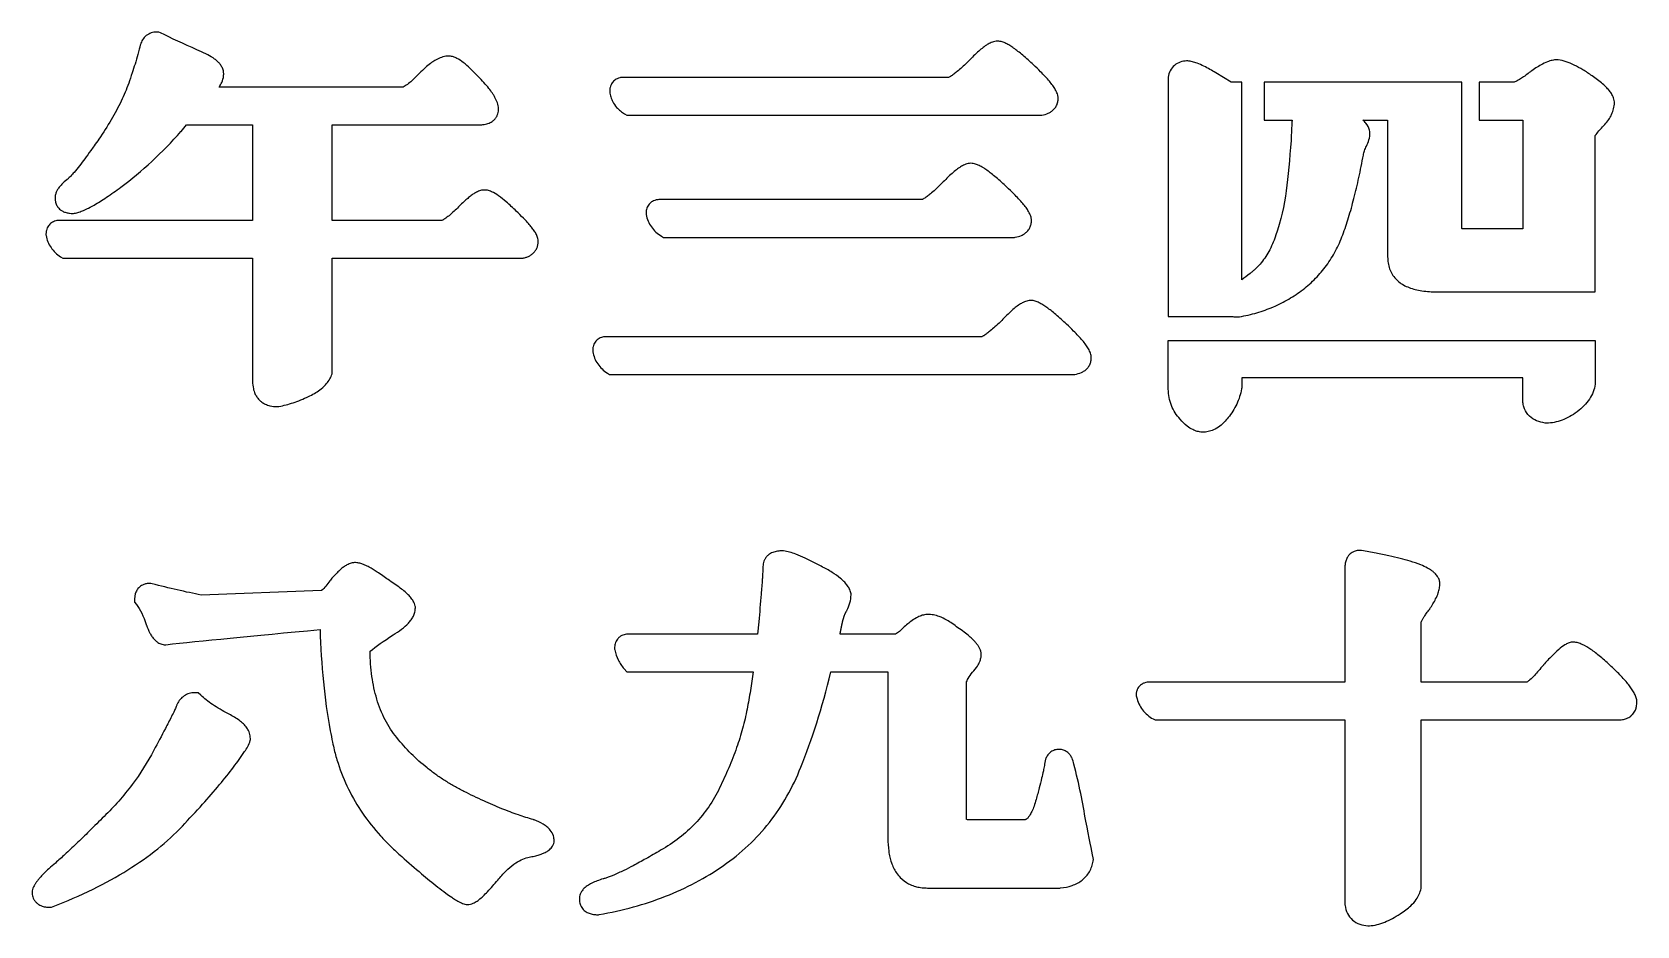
# Model space of a CAD drawing. Header units: millimetres. Extents: x 7 to 1486, y 45 to 924.
# Drawn here: x 755 to 1486, y 516 to 924 of the extents above; entities that cross this region are included whole.
import ezdxf

# ---------------------------------------------------------------- set-up
doc = ezdxf.new("R2010")
doc.units = ezdxf.units.MM
doc.layers.add('Default', color=18, linetype='Continuous', true_color=0x000000)

msp = doc.modelspace()

# ---------------------------------------------------------------- linework, layer by layer
at = {"layer": 'Default'}
for p, q in [((1172.63, 903.42), (1024.38, 903.42)), ((923.95, 899.04), (840.1, 899.04)), ((1160.46, 847.69), (1040.93, 847.69)), ((1187.72, 785.14), (1016.59, 785.14)), ((886.83, 669.39), (831.94, 667.27)), ((1148.42, 649.48), (1123.15, 649.48)), ((1180.73, 565.66), (1180.73, 627.24)), ((1207.52, 564.79), (1181.84, 564.79))]:
    msp.add_line(p, q, dxfattribs=at)
for points in [[(813.41, 923.71), (812.58, 924.11), (811.66, 924.11)], [(804.22, 918.46), (804.13, 918.18), (804.07, 917.89)], [(945.1, 913.15), (944.95, 913.16), (944.79, 913.16)], [(1281.67, 910.96), (1281.41, 910.98), (1281.15, 910.96)], [(1450.58, 911.42), (1450.31, 911.46), (1450.04, 911.46)], [(931.5, 905.42), (931.44, 905.36), (931.39, 905.31)], [(1272.79, 903.6), (1272.76, 903.34), (1272.76, 794.42), (1301.72, 794.42)], [(1306.31, 811.08), (1306.31, 901.23), (1301.48, 901.23), (1294.42, 905.52)], [(1406.58, 834.46), (1406.58, 901.23), (1316.49, 901.23), (1316.49, 883.99), (1329.21, 883.99)], [(1430.45, 901.23), (1414.53, 901.23), (1414.53, 883.99), (1434.36, 883.99), (1434.36, 834.3), (1408.18, 834.3)], [(1437.95, 906.06), (1437.91, 906.03), (1437.87, 906)], [(1018.19, 897.23), (1018.19, 897.01), (1018.21, 896.79)], [(967.53, 889.2), (967.53, 889.53), (967.48, 889.86)], [(1024.97, 886.76), (1025.93, 886.18), (1214.8, 886.18), (1215.15, 886.24)], [(1476.16, 891.17), (1476.19, 891.4), (1476.19, 891.64)], [(822.7, 878.77), (822.73, 878.81), (825.22, 881.8), (855.37, 881.8), (855.37, 838.2), (767.37, 838.2)], [(941.66, 838.2), (891.6, 838.2), (891.6, 881.8), (958.66, 881.8)], [(1361.54, 883.99), (1372.79, 883.99), (1372.79, 821.54)], [(1364.72, 878.25), (1364.72, 878.81), (1364.57, 879.35)], [(1395.28, 805.62), (1467.43, 805.62), (1467.43, 876.86)], [(770.81, 856.87), (770.75, 856.82), (770.69, 856.77)], [(773.45, 841.39), (773.8, 841.39), (774.14, 841.45)], [(1034.74, 841.5), (1034.74, 841.17), (1034.79, 840.84)], [(761.18, 832.01), (761.18, 831.68), (761.23, 831.35)], [(1041.76, 831.03), (1042.72, 830.44), (1202.64, 830.44), (1202.98, 830.5)], [(1321.66, 831.16), (1321.65, 831.11), (1321.63, 831.06)], [(767.87, 821.59), (768.87, 820.95), (855.37, 820.95), (855.37, 764.84)], [(891.37, 767.64), (891.6, 768.29), (891.6, 820.95), (978.29, 820.95), (978.68, 821.03)], [(1304.5, 794.18), (1304.84, 794.18), (1305.18, 794.24)], [(1272.76, 761.26), (1272.76, 761.34), (1272.76, 783.42), (1467.43, 783.42), (1467.43, 763.81), (1467.39, 763.54)], [(1010.4, 778.95), (1010.4, 778.62), (1010.45, 778.29)], [(1017.09, 768.54), (1018.08, 767.89), (1229.89, 767.89), (1230.24, 767.96)], [(1434.36, 756.12), (1434.36, 756.21), (1434.36, 766.41), (1306.31, 766.41), (1306.31, 761.76), (1306.24, 761.38)], [(866.67, 753.29), (867.01, 753.29), (867.35, 753.35)], [(1459.34, 750.97), (1459.27, 750.91), (1459.19, 750.86)], [(1288.44, 741.59), (1288.31, 741.59), (1288.17, 741.6)], [(1445.18, 745.73), (1444.88, 745.73), (1444.59, 745.77)], [(1360.91, 687.64), (1360.58, 687.69), (1360.24, 687.69)], [(1097.44, 687.41), (1097.17, 687.45), (1096.9, 687.45)], [(890.82, 674.05), (890.7, 673.9), (890.6, 673.74)], [(1353.32, 679.8), (1353.32, 627.58), (1264.35, 627.58)], [(1396.61, 672.5), (1396.61, 672.83), (1396.55, 673.16)], [(809.51, 672.48), (809.01, 672.6), (808.5, 672.6)], [(1128.16, 667.39), (1128.16, 667.85), (1128.05, 668.3)], [(801.58, 665.44), (801.58, 664.09), (802.4, 663.01)], [(929.56, 661.55), (929.56, 661.88), (929.51, 662.2)], [(1126.16, 660.02), (1126.22, 660.13), (1126.28, 660.24)], [(1163.1, 658.49), (1162.95, 658.49), (1162.79, 658.48)], [(1391.86, 660.79), (1391.96, 660.91), (1392.04, 661.03)], [(806.87, 653.8), (806.9, 653.68), (806.95, 653.57)], [(1086.11, 655.12), (1085.51, 649.48), (1026.07, 649.48), (1025.83, 649.45)], [(1124.42, 655.59), (1124.43, 655.65), (1124.45, 655.72)], [(1151.89, 652.34), (1151.73, 652.19), (1151.59, 652.04)], [(1436.3, 627.58), (1388.09, 627.58), (1388.09, 654.87)], [(814.53, 644.73), (815.13, 644.61), (815.74, 644.67)], [(1457.57, 645.83), (1457.27, 645.84), (1456.98, 645.82)], [(1020.38, 643.05), (1020.38, 642.65), (1020.45, 642.27)], [(1187.54, 640.37), (1187.54, 641.02), (1187.34, 641.64)], [(1024.73, 633.65), (1025.93, 632.24), (1083.57, 632.24)], [(1119.03, 632.24), (1144.99, 632.24), (1144.99, 556.41)], [(1443.89, 635.49), (1443.83, 635.42), (1443.77, 635.35)], [(831.7, 621.61), (830.54, 622.71), (828.94, 622.71)], [(1258.16, 621.88), (1258.16, 621.34), (1258.3, 620.82)], [(820.99, 617.58), (820.87, 617.36), (820.79, 617.12)], [(1486.41, 618.47), (1486.41, 618.7), (1486.38, 618.94)], [(1265.88, 610.8), (1266.76, 610.33), (1353.32, 610.33), (1353.32, 525.96), (1353.35, 525.69)], [(1388.01, 533.48), (1388.09, 533.86), (1388.09, 610.33), (1477.79, 610.33)], [(854.24, 600.95), (854.36, 601.43), (854.36, 601.92)], [(983.66, 564.78), (983.49, 564.84), (983.32, 564.89)], [(992.64, 553.93), (992.84, 554.54), (992.84, 555.19)], [(1238.59, 545.96), (1238.72, 546.69), (1238.58, 547.42)], [(1015.29, 537.88), (1015.24, 537.86), (1015.18, 537.85)], [(755.03, 533), (754.85, 532.43), (754.85, 531.83)], [(1163.1, 533.67), (1223.41, 533.67), (1223.6, 533.69)], [(762.99, 524.91), (763.75, 524.91), (764.46, 525.19)], [(952.19, 526.28), (952.74, 526.12), (953.31, 526.12)], [(1012.69, 521.5), (1013.03, 521.5), (1013.37, 521.56)], [(1363.81, 516.4), (1364.14, 516.37), (1364.48, 516.4)]]:
    msp.add_lwpolyline(points, dxfattribs=at)
for points, knots in [([(811.66, 924.11), (810.83, 924.11), (809.12, 923.87), (806.84, 922.64), (805.16, 920.72), (804.47, 919.21), (804.22, 918.46)], [0, 0, 0, 0, 2.505111, 5.112628, 7.645881, 10.045314, 10.045314, 10.045314, 10.045314]), ([(804.07, 917.89), (804.03, 917.65), (803.92, 917.11), (803.6, 915.76), (802.9, 913.2), (801.8, 909.6), (800.4, 905.24), (799.42, 902.32), (798.88, 900.75)], [10.63469, 10.63469, 10.63469, 10.63469, 11.349603, 12.294318, 14.796753, 19.31911, 23.568802, 28.548268, 28.548268, 28.548268, 28.548268]), ([(840.1, 899.04), (840.57, 899.71), (841.51, 901.3), (842.11, 903.35), (842.2, 904.82), (842.18, 905.59), (842.06, 906.41), (841.79, 907.33), (841.42, 908.17), (840.84, 909.13), (839.97, 910.21), (838.74, 911.33), (836.8, 912.76), (833.89, 914.37), (831.38, 915.46), (830.02, 916.01)], [706.074783, 706.074783, 706.074783, 706.074783, 708.531733, 711.591312, 712.394852, 712.93656, 713.918035, 714.870656, 715.785343, 716.667873, 718.244942, 719.924965, 721.656728, 725.464387, 729.867553, 729.867553, 729.867553, 729.867553]), ([(1194.98, 919.97), (1194.56, 919.97), (1193.74, 919.89), (1192.61, 919.56), (1191.31, 919), (1189.73, 918.07), (1187.83, 916.64), (1184.88, 914.08), (1182.69, 911.86), (1181.18, 910.27)], [0, 0, 0, 0, 1.281535, 2.43812, 3.534511, 5.522019, 7.925741, 10.661297, 17.250955, 17.250955, 17.250955, 17.250955]), ([(1211.35, 909.15), (1209.74, 910.65), (1207.42, 912.75), (1204.36, 915.26), (1202.39, 916.75), (1200.57, 917.99), (1198.82, 918.98), (1197.33, 919.6), (1196.04, 919.91), (1195.35, 919.97), (1194.98, 919.97)], [176.991364, 176.991364, 176.991364, 176.991364, 183.597038, 186.382665, 188.848758, 191.025434, 192.988182, 194.866259, 195.856274, 196.947839, 196.947839, 196.947839, 196.947839]), ([(944.79, 913.16), (943.9, 913.16), (942.13, 912.88), (940.06, 912.03), (938.19, 910.99), (936.27, 909.7), (933.93, 907.78), (932.33, 906.24), (931.5, 905.42)], [654.661574, 654.661574, 654.661574, 654.661574, 657.329803, 659.980751, 661.348904, 663.753034, 666.908367, 670.419393, 670.419393, 670.419393, 670.419393]), ([(958.13, 903.91), (956.98, 905.13), (954.84, 907.33), (951.64, 910.14), (949.03, 911.92), (946.86, 912.85), (945.7, 913.1), (945.1, 913.15)], [638.073653, 638.073653, 638.073653, 638.073653, 643.100852, 647.279171, 650.83785, 652.538065, 654.354336, 654.354336, 654.354336, 654.354336]), ([(1181.18, 910.27), (1180.37, 909.47), (1178.85, 908.04), (1176.79, 906.24), (1175.29, 905.06), (1174.3, 904.35), (1173.66, 903.94), (1173.13, 903.64), (1172.81, 903.49), (1172.63, 903.42)], [17.250955, 17.250955, 17.250955, 17.250955, 20.664438, 23.512507, 25.440158, 26.396632, 27.182086, 27.692619, 28.245263, 28.245263, 28.245263, 28.245263]), ([(1215.15, 886.24), (1216.15, 886.41), (1217.64, 886.82), (1219.48, 887.82), (1220.74, 888.88), (1221.58, 890.02), (1222.08, 891.04), (1222.43, 892.11), (1222.6, 893.17), (1222.59, 894.18), (1222.5, 894.99), (1222.26, 895.9), (1221.84, 896.94), (1221.15, 898.24), (1220.07, 899.84), (1218.53, 901.76), (1216.67, 903.85), (1214.26, 906.35), (1212.43, 908.13), (1211.35, 909.15)], [145.94678, 145.94678, 145.94678, 145.94678, 148.994489, 150.557189, 152.193064, 153.897102, 154.756091, 155.606249, 157.261532, 157.981528, 158.603976, 159.731714, 160.769986, 161.983462, 164.136635, 166.564047, 169.349184, 172.530356, 176.991364, 176.991364, 176.991364, 176.991364]), ([(1281.15, 910.96), (1280.17, 910.9), (1278.17, 910.57), (1275.43, 909.09), (1273.49, 906.6), (1272.93, 904.6), (1272.79, 903.6)], [180.249015, 180.249015, 180.249015, 180.249015, 183.199989, 186.278388, 189.423712, 192.43571, 192.43571, 192.43571, 192.43571]), ([(1294.42, 905.52), (1292.66, 906.59), (1289.9, 908.18), (1286.31, 909.82), (1283.84, 910.64), (1282.38, 910.91), (1281.67, 910.96)], [165.753092, 165.753092, 165.753092, 165.753092, 171.920122, 175.310656, 177.569874, 179.728027, 179.728027, 179.728027, 179.728027]), ([(1450.04, 911.46), (1449.29, 911.46), (1448.17, 911.32), (1446.71, 910.93), (1444.97, 910.32), (1442.84, 909.28), (1440.3, 907.73), (1438.75, 906.65), (1437.95, 906.06)], [663.629114, 663.629114, 663.629114, 663.629114, 665.884653, 667.009282, 668.153126, 671.398497, 674.098345, 677.077375, 677.077375, 677.077375, 677.077375]), ([(1465.96, 904.17), (1464.6, 905.13), (1461.97, 906.87), (1458.04, 909.05), (1454.3, 910.63), (1451.8, 911.25), (1450.58, 911.42)], [645.936249, 645.936249, 645.936249, 645.936249, 650.929321, 655.397962, 659.40941, 663.086172, 663.086172, 663.086172, 663.086172]), ([(798.88, 900.75), (797.88, 897.98), (795.46, 892.32), (790.89, 883.82), (786.59, 877.1), (783.36, 872.5), (781.22, 869.49), (779.01, 866.46), (776.48, 863.14), (774.36, 860.51), (772.78, 858.73), (771.85, 857.78), (771.29, 857.26), (770.95, 856.98), (770.81, 856.87)], [28.548268, 28.548268, 28.548268, 28.548268, 37.387774, 47.007638, 57.471446, 61.297589, 63.878008, 68.540551, 72.532356, 76.424504, 78.671769, 79.65464, 80.42902, 80.965871, 80.965871, 80.965871, 80.965871]), ([(931.39, 905.31), (930.72, 904.58), (929.45, 903.27), (927.49, 901.43), (925.85, 900.12), (924.63, 899.36), (924.11, 899.11), (923.95, 899.04)], [670.573182, 670.573182, 670.573182, 670.573182, 673.539337, 676.046798, 678.645482, 679.820282, 680.358071, 680.358071, 680.358071, 680.358071]), ([(967.48, 889.86), (967.33, 890.75), (966.93, 892.06), (966.16, 893.73), (965.47, 894.99), (964.48, 896.56), (962.96, 898.62), (960.78, 901.19), (959.06, 902.98), (958.13, 903.91)], [620.956887, 620.956887, 620.956887, 620.956887, 623.66189, 625.044459, 626.474239, 627.967903, 630.622361, 634.141914, 638.073653, 638.073653, 638.073653, 638.073653]), ([(1024.38, 903.42), (1023.82, 903.42), (1022.86, 903.33), (1021.62, 902.92), (1020.67, 902.38), (1019.62, 901.52), (1018.8, 900.32), (1018.28, 898.75), (1018.19, 897.79), (1018.19, 897.23)], [74.348628, 74.348628, 74.348628, 74.348628, 76.00708, 77.239208, 78.234747, 79.268112, 81.297015, 82.529143, 84.187596, 84.187596, 84.187596, 84.187596]), ([(1437.87, 906), (1437.16, 905.46), (1435.84, 904.47), (1433.83, 903.07), (1432.08, 901.99), (1430.93, 901.41), (1430.45, 901.23)], [677.175845, 677.175845, 677.175845, 677.175845, 679.858953, 682.134912, 684.504944, 686.014462, 686.014462, 686.014462, 686.014462]), ([(1476.19, 891.64), (1476.19, 892.47), (1475.96, 893.69), (1475.2, 895.45), (1474.19, 897.03), (1472.65, 898.8), (1469.95, 901.31), (1467.63, 903.02), (1465.96, 904.17)], [629.166736, 629.166736, 629.166736, 629.166736, 631.666973, 632.836584, 634.901064, 637.276493, 639.86512, 645.936249, 645.936249, 645.936249, 645.936249]), ([(1018.21, 896.79), (1018.3, 896.02), (1018.6, 894.48), (1019.58, 892.06), (1021.08, 889.91), (1022.98, 888.09), (1024.28, 887.18), (1024.97, 886.76)], [84.630677, 84.630677, 84.630677, 84.630677, 86.969613, 89.305165, 92.420575, 94.77532, 97.179248, 97.179248, 97.179248, 97.179248]), ([(958.66, 881.8), (959.43, 881.8), (960.58, 881.87), (962.09, 882.19), (963.47, 882.65), (964.79, 883.42), (965.92, 884.5), (966.67, 885.58), (967.19, 886.76), (967.48, 887.99), (967.53, 888.8), (967.53, 889.2)], [607.254242, 607.254242, 607.254242, 607.254242, 609.555374, 610.699686, 611.872343, 613.925786, 615.225956, 616.54569, 617.845142, 619.096773, 620.294787, 620.294787, 620.294787, 620.294787]), ([(1471.37, 881.51), (1472.02, 882.16), (1473.23, 883.56), (1475.16, 886.69), (1475.95, 889.36), (1476.16, 891.17)], [617.701024, 617.701024, 617.701024, 617.701024, 620.485808, 623.229196, 628.697765, 628.697765, 628.697765, 628.697765]), ([(774.14, 841.45), (774.84, 841.58), (776.27, 841.95), (778.43, 842.79), (780.73, 843.88), (783.22, 845.25), (785.92, 846.88), (790.01, 849.56), (798.15, 855.3), (809.8, 865.02), (818.49, 874), (822.7, 878.77)], [104.216587, 104.216587, 104.216587, 104.216587, 106.350644, 108.638021, 111.169935, 113.992964, 117.139798, 120.62708, 128.667732, 147.007038, 166.092678, 166.092678, 166.092678, 166.092678]), ([(1467.43, 876.86), (1467.94, 877.62), (1469.19, 879.23), (1470.58, 880.72), (1471.37, 881.51)], [611.599052, 611.599052, 611.599052, 611.599052, 614.347965, 617.701024, 617.701024, 617.701024, 617.701024]), ([(1361.73, 868), (1361.86, 868.66), (1362.24, 870.04), (1362.77, 871.38), (1363.09, 872.08)], [308.375978, 308.375978, 308.375978, 308.375978, 310.373898, 312.68371, 312.68371, 312.68371, 312.68371]), ([(1182.81, 864.24), (1182.39, 864.24), (1181.58, 864.15), (1180.44, 863.83), (1179.14, 863.27), (1177.56, 862.34), (1175.66, 860.91), (1172.71, 858.34), (1170.52, 856.13), (1169.01, 854.53)], [0, 0, 0, 0, 1.281535, 2.43812, 3.534511, 5.522019, 7.925741, 10.661297, 17.250955, 17.250955, 17.250955, 17.250955]), ([(1199.18, 853.42), (1197.57, 854.92), (1195.25, 857.02), (1192.19, 859.53), (1190.22, 861.02), (1188.4, 862.26), (1186.65, 863.25), (1185.16, 863.87), (1183.87, 864.18), (1183.18, 864.24), (1182.81, 864.24)], [191.631567, 191.631567, 191.631567, 191.631567, 198.237242, 201.022869, 203.488962, 205.665638, 207.628386, 209.506462, 210.496478, 211.588042, 211.588042, 211.588042, 211.588042]), ([(1352.31, 831.59), (1353.27, 834.21), (1355.1, 839.72), (1357.54, 848.44), (1359.78, 857.94), (1361.1, 864.56), (1361.73, 868)], [270.722366, 270.722366, 270.722366, 270.722366, 279.077599, 288.124002, 297.884048, 308.375978, 308.375978, 308.375978, 308.375978]), ([(770.69, 856.77), (769.91, 856.14), (768.53, 854.93), (767.05, 853.18), (766.13, 851.67), (765.57, 850.33), (765.31, 849), (765.31, 847.55), (765.59, 846.02), (766.4, 844.38), (767.56, 843.15), (768.92, 842.27), (770.35, 841.73), (771.91, 841.44), (772.94, 841.39), (773.45, 841.39)], [81.121152, 81.121152, 81.121152, 81.121152, 84.135798, 86.605902, 87.984683, 89.418867, 90.94858, 92.026947, 93.752438, 95.591015, 97.433968, 98.791749, 100.428073, 101.98189, 103.526117, 103.526117, 103.526117, 103.526117]), ([(975.55, 842.44), (974.06, 843.89), (971.45, 846.33), (967.73, 849.35), (964.86, 851.16), (962.37, 852.06), (960.3, 852.14), (958.62, 851.64), (957.16, 850.96), (955.77, 850.1), (954.19, 848.92), (951.8, 846.88), (950.02, 845.12), (948.78, 843.84)], [487.969187, 487.969187, 487.969187, 487.969187, 494.199735, 498.679878, 502.346439, 504.34743, 506.556569, 508.450793, 509.566953, 511.375767, 513.325014, 515.484402, 520.823602, 520.823602, 520.823602, 520.823602]), ([(1169.01, 854.53), (1168.2, 853.74), (1166.68, 852.31), (1164.62, 850.51), (1163.13, 849.32), (1162.13, 848.62), (1161.5, 848.21), (1160.96, 847.91), (1160.64, 847.76), (1160.46, 847.69)], [17.250955, 17.250955, 17.250955, 17.250955, 20.664438, 23.512507, 25.440158, 26.396632, 27.182086, 27.692619, 28.245263, 28.245263, 28.245263, 28.245263]), ([(1202.98, 830.5), (1203.98, 830.68), (1205.47, 831.09), (1207.31, 832.09), (1208.57, 833.15), (1209.41, 834.28), (1209.91, 835.31), (1210.26, 836.37), (1210.43, 837.44), (1210.42, 838.44), (1210.33, 839.26), (1210.09, 840.16), (1209.67, 841.21), (1208.98, 842.51), (1207.9, 844.11), (1206.36, 846.02), (1204.5, 848.11), (1202.09, 850.62), (1200.26, 852.39), (1199.18, 853.42)], [160.586983, 160.586983, 160.586983, 160.586983, 163.634693, 165.197393, 166.833267, 168.537306, 169.396295, 170.246453, 171.901735, 172.621732, 173.244179, 174.371917, 175.410189, 176.623666, 178.776839, 181.20425, 183.989388, 187.17056, 191.631567, 191.631567, 191.631567, 191.631567]), ([(948.78, 843.84), (948.1, 843.19), (946.83, 842), (944.91, 840.34), (943.47, 839.24), (942.5, 838.62), (942.06, 838.37), (941.8, 838.25), (941.66, 838.2)], [520.823602, 520.823602, 520.823602, 520.823602, 523.663742, 526.035836, 528.436767, 529.088672, 529.498403, 529.945486, 529.945486, 529.945486, 529.945486]), ([(978.68, 821.03), (979.14, 821.12), (980.08, 821.36), (981.44, 821.91), (982.73, 822.7), (983.87, 823.76), (984.77, 825.09), (985.34, 826.57), (985.56, 828.03), (985.54, 829.34), (985.28, 830.42), (984.94, 831.36), (984.37, 832.5), (983.48, 833.9), (982.18, 835.58), (980.61, 837.38), (978.39, 839.7), (976.66, 841.39), (975.55, 842.44)], [459.359494, 459.359494, 459.359494, 459.359494, 460.78958, 462.241468, 463.747448, 465.310137, 466.914072, 468.507326, 470.044382, 471.336083, 472.403173, 473.375491, 474.327623, 476.234142, 478.325037, 480.700987, 483.394703, 487.969187, 487.969187, 487.969187, 487.969187]), ([(1040.93, 847.69), (1040.37, 847.69), (1039.41, 847.6), (1038.17, 847.18), (1037.22, 846.65), (1036.17, 845.78), (1035.35, 844.58), (1034.83, 843.02), (1034.74, 842.05), (1034.74, 841.5)], [67.946898, 67.946898, 67.946898, 67.946898, 69.605351, 70.837478, 71.833018, 72.866382, 74.895286, 76.127413, 77.785866, 77.785866, 77.785866, 77.785866]), ([(767.37, 838.2), (766.82, 838.2), (765.85, 838.1), (764.62, 837.69), (763.67, 837.16), (762.62, 836.29), (761.8, 835.09), (761.27, 833.53), (761.18, 832.56), (761.18, 832.01)], [260.587821, 260.587821, 260.587821, 260.587821, 262.246274, 263.478401, 264.473941, 265.507305, 267.536209, 268.768336, 270.426789, 270.426789, 270.426789, 270.426789]), ([(1305.18, 794.24), (1307.87, 794.7), (1313.14, 795.9), (1320.71, 798.59), (1327.78, 802.16), (1334.27, 806.53), (1340.1, 811.66), (1345.09, 817.59), (1349.23, 824.26), (1351.37, 829.09), (1352.31, 831.59)], [207.61499, 207.61499, 207.61499, 207.61499, 215.815179, 223.799881, 231.66673, 239.511989, 247.221732, 254.910475, 262.700703, 270.722366, 270.722366, 270.722366, 270.722366]), ([(1321.63, 831.06), (1320.84, 828.62), (1318.94, 824.08), (1315.52, 819.08), (1312.9, 816.41), (1311.66, 815.31), (1310.92, 814.69), (1309.17, 813.25), (1307.58, 812.01), (1306.31, 811.08)], [32.487229, 32.487229, 32.487229, 32.487229, 40.176912, 47.180968, 50.553704, 51.393095, 52.131334, 53.465831, 58.180462, 58.180462, 58.180462, 58.180462]), ([(1372.79, 821.54), (1372.79, 820.62), (1372.92, 818.78), (1373.58, 816.12), (1374.75, 813.66), (1376.4, 811.49), (1378.22, 809.88), (1380.29, 808.56), (1382.58, 807.49), (1385.4, 806.62), (1389.65, 805.8), (1392.98, 805.62), (1395.28, 805.62)], [338.068169, 338.068169, 338.068169, 338.068169, 340.844414, 343.568401, 346.273405, 348.977265, 351.693502, 353.52457, 356.332672, 359.267646, 362.373541, 369.270043, 369.270043, 369.270043, 369.270043]), ([(1210.07, 801.69), (1209.65, 801.69), (1208.83, 801.61), (1207.7, 801.28), (1206.4, 800.72), (1204.82, 799.79), (1202.92, 798.36), (1199.97, 795.79), (1197.78, 793.58), (1196.27, 791.98)], [0, 0, 0, 0, 1.281535, 2.43812, 3.534511, 5.522019, 7.925741, 10.661297, 17.250955, 17.250955, 17.250955, 17.250955]), ([(1226.44, 790.87), (1224.83, 792.37), (1222.51, 794.47), (1219.45, 796.98), (1217.48, 798.47), (1215.65, 799.71), (1213.91, 800.7), (1212.42, 801.32), (1211.13, 801.63), (1210.44, 801.69), (1210.07, 801.69)], [226.174099, 226.174099, 226.174099, 226.174099, 232.779774, 235.565401, 238.031494, 240.20817, 242.170918, 244.048995, 245.03901, 246.130574, 246.130574, 246.130574, 246.130574]), ([(1196.27, 791.98), (1195.46, 791.19), (1193.94, 789.76), (1191.88, 787.96), (1190.38, 786.77), (1189.39, 786.07), (1188.75, 785.66), (1188.22, 785.36), (1187.9, 785.21), (1187.72, 785.14)], [17.250955, 17.250955, 17.250955, 17.250955, 20.664438, 23.512507, 25.440158, 26.396632, 27.182086, 27.692619, 28.245263, 28.245263, 28.245263, 28.245263]), ([(1230.24, 767.96), (1231.24, 768.13), (1232.73, 768.54), (1234.57, 769.54), (1235.83, 770.6), (1236.67, 771.73), (1237.17, 772.76), (1237.52, 773.82), (1237.68, 774.89), (1237.68, 775.89), (1237.59, 776.71), (1237.35, 777.61), (1236.93, 778.66), (1236.24, 779.96), (1235.16, 781.56), (1233.62, 783.48), (1231.76, 785.57), (1229.35, 788.07), (1227.52, 789.85), (1226.44, 790.87)], [195.129515, 195.129515, 195.129515, 195.129515, 198.177225, 199.739925, 201.375799, 203.079838, 203.938827, 204.788985, 206.444267, 207.164264, 207.786711, 208.914449, 209.952721, 211.166198, 213.319371, 215.746782, 218.53192, 221.713092, 226.174099, 226.174099, 226.174099, 226.174099]), ([(1301.72, 794.42), (1302.03, 794.35), (1302.95, 794.2), (1303.89, 794.18), (1304.5, 794.18)], [204.12798, 204.12798, 204.12798, 204.12798, 205.081427, 206.932493, 206.932493, 206.932493, 206.932493]), ([(1016.59, 785.14), (1016.03, 785.14), (1015.07, 785.05), (1013.83, 784.63), (1012.88, 784.1), (1011.84, 783.23), (1011.01, 782.03), (1010.49, 780.47), (1010.4, 779.51), (1010.4, 778.95)], [79.428343, 79.428343, 79.428343, 79.428343, 81.086796, 82.318923, 83.314462, 84.347827, 86.376731, 87.608858, 89.267311, 89.267311, 89.267311, 89.267311]), ([(855.37, 764.84), (855.37, 763.68), (855.53, 761.77), (856.29, 759.39), (857.2, 757.71), (858.28, 756.36), (859.6, 755.23), (861.25, 754.27), (863.61, 753.47), (865.52, 753.29), (866.67, 753.29)], [355.825118, 355.825118, 355.825118, 355.825118, 359.287149, 361.553975, 363.268041, 364.997498, 366.729895, 368.44992, 370.719517, 374.15843, 374.15843, 374.15843, 374.15843]), ([(880.79, 757.81), (881.73, 758.27), (883.51, 759.2), (886.2, 760.96), (888.5, 762.95), (890.31, 765.27), (891.08, 766.83), (891.37, 767.64)], [389.049648, 389.049648, 389.049648, 389.049648, 392.181349, 395.074517, 398.675328, 401.277128, 403.861908, 403.861908, 403.861908, 403.861908]), ([(867.35, 753.35), (869.55, 753.73), (874.14, 754.96), (878.52, 756.76), (880.79, 757.81)], [374.8489, 374.8489, 374.8489, 374.8489, 381.550928, 389.049648, 389.049648, 389.049648, 389.049648]), ([(1444.59, 745.77), (1443.26, 745.97), (1440.66, 746.62), (1437.21, 748.78), (1435.31, 751.59), (1434.55, 754.15), (1434.39, 755.46), (1434.36, 756.12)], [15.588499, 15.588499, 15.588499, 15.588499, 19.6145, 23.581292, 27.585402, 29.567417, 31.546683, 31.546683, 31.546683, 31.546683]), ([(1288.17, 741.6), (1287.44, 741.65), (1285.98, 741.9), (1283.68, 742.8), (1280.92, 744.57), (1279.14, 746.38), (1278.14, 747.56)], [69.785249, 69.785249, 69.785249, 69.785249, 71.999422, 74.207364, 77.15291, 81.782526, 81.782526, 81.782526, 81.782526]), ([(1300.1, 748.23), (1299.55, 747.5), (1298.39, 746.13), (1296.2, 744.16), (1293.73, 742.66), (1291, 741.77), (1289.29, 741.59), (1288.44, 741.59)], [55.589966, 55.589966, 55.589966, 55.589966, 58.334087, 60.963079, 64.392943, 66.956352, 69.518878, 69.518878, 69.518878, 69.518878]), ([(1360.24, 687.69), (1359.63, 687.69), (1358.7, 687.59), (1357.62, 687.24), (1356.85, 686.88), (1356.1, 686.42), (1355.3, 685.71), (1354.45, 684.65), (1353.77, 683.21), (1353.38, 681.49), (1353.32, 680.36), (1353.32, 679.8)], [150.845032, 150.845032, 150.845032, 150.845032, 152.66614, 153.630393, 154.227689, 155.239543, 156.2514, 157.434429, 159.282396, 161.003792, 162.681239, 162.681239, 162.681239, 162.681239]), ([(917.13, 674.33), (915.51, 675.53), (912.69, 677.55), (909.14, 679.74), (906.77, 680.94), (905.36, 681.5), (904.27, 681.83), (903.31, 682.03), (902.32, 682.12), (901, 682.04), (899.66, 681.68), (898.17, 680.98), (896.8, 680.1), (895.32, 678.89), (893.26, 676.93), (891.8, 675.25), (890.82, 674.05)], [389.901667, 389.901667, 389.901667, 389.901667, 395.961627, 400.311428, 402.410102, 403.917747, 404.862031, 405.821226, 406.836344, 407.861407, 409.767814, 410.974466, 412.778126, 414.660091, 416.685464, 421.318272, 421.318272, 421.318272, 421.318272]), ([(1096.9, 687.45), (1096.15, 687.45), (1095.03, 687.39), (1093.55, 687.09), (1092.46, 686.75), (1091.51, 686.3), (1090.59, 685.71), (1089.74, 684.95), (1088.96, 683.9), (1088.4, 682.73), (1088.1, 681.51), (1088.03, 680.69), (1088.03, 680.29)], [0, 0, 0, 0, 2.255108, 3.369128, 4.506699, 5.684433, 6.503794, 7.781807, 9.095291, 10.400722, 11.660613, 12.859753, 12.859753, 12.859753, 12.859753]), ([(1114.61, 680.41), (1112.2, 681.75), (1108.4, 683.74), (1103.51, 685.81), (1100.23, 686.88), (1098.35, 687.29), (1097.44, 687.41)], [912.422393, 912.422393, 912.422393, 912.422393, 920.69684, 925.291435, 928.316818, 931.055792, 931.055792, 931.055792, 931.055792]), ([(1128.05, 668.3), (1127.9, 668.98), (1127.41, 670.26), (1126.31, 671.98), (1124.95, 673.53), (1122.74, 675.51), (1119.3, 677.89), (1116.27, 679.55), (1114.61, 680.41)], [893.818074, 893.818074, 893.818074, 893.818074, 895.886069, 897.894952, 899.926902, 902.058925, 906.807158, 912.422393, 912.422393, 912.422393, 912.422393]), ([(1396.55, 673.16), (1396.46, 673.72), (1396.13, 674.78), (1395.37, 676.04), (1394.47, 677.09), (1393.48, 678), (1392.25, 678.86), (1390.41, 679.94), (1387.37, 681.32), (1383.21, 682.74), (1378.36, 684.09), (1373.16, 685.31), (1367.28, 686.51), (1363.11, 687.26), (1360.91, 687.64)], [110.110017, 110.110017, 110.110017, 110.110017, 111.821661, 113.415281, 114.493331, 115.964229, 117.445324, 118.983271, 122.354808, 127.466097, 132.139996, 137.467646, 143.472706, 150.167751, 150.167751, 150.167751, 150.167751]), ([(929.51, 662.2), (929.44, 662.64), (929.21, 663.45), (928.67, 664.54), (927.87, 665.75), (926.64, 667.16), (924.84, 668.82), (921.68, 671.31), (919.03, 673.11), (917.13, 674.33)], [372.171796, 372.171796, 372.171796, 372.171796, 373.492681, 374.679844, 375.80224, 377.837442, 380.306245, 383.125908, 389.901667, 389.901667, 389.901667, 389.901667]), ([(1088.03, 680.29), (1088.03, 680.18), (1088.03, 679.75), (1087.97, 678.47), (1087.86, 676.65), (1087.6, 672.91), (1087.03, 665.79), (1086.48, 659.33), (1086.11, 655.12)], [12.859753, 12.859753, 12.859753, 12.859753, 13.194611, 14.144236, 16.687577, 18.659219, 25.414221, 38.106015, 38.106015, 38.106015, 38.106015]), ([(808.5, 672.6), (807.95, 672.6), (806.94, 672.52), (805.66, 672.13), (804.68, 671.63), (803.86, 671.04), (802.93, 670.1), (802.27, 668.97), (801.88, 667.86), (801.64, 666.78), (801.58, 665.97), (801.58, 665.44)], [495.905846, 495.905846, 495.905846, 495.905846, 497.546475, 498.953353, 499.882304, 500.836886, 501.987809, 503.833287, 504.703486, 505.534615, 507.128545, 507.128545, 507.128545, 507.128545]), ([(1392.04, 661.03), (1393, 662.48), (1394.43, 664.83), (1395.81, 668.02), (1396.45, 670.37), (1396.61, 671.79), (1396.61, 672.5)], [96.936046, 96.936046, 96.936046, 96.936046, 102.140116, 105.182128, 107.328924, 109.447917, 109.447917, 109.447917, 109.447917]), ([(919.4, 649.15), (920.75, 649.94), (923.24, 651.55), (925.99, 653.92), (927.71, 656.01), (928.72, 657.69), (929.4, 659.55), (929.56, 660.88), (929.56, 661.55)], [354.749779, 354.749779, 354.749779, 354.749779, 359.448435, 363.635798, 365.594227, 367.528697, 369.498566, 371.509696, 371.509696, 371.509696, 371.509696]), ([(1162.79, 658.48), (1162.07, 658.42), (1160.63, 658.12), (1158.35, 657.17), (1156.14, 655.81), (1153.91, 654.12), (1152.58, 652.96), (1151.89, 652.34)], [776.197618, 776.197618, 776.197618, 776.197618, 778.386216, 780.557252, 783.620838, 786.147871, 788.925018, 788.925018, 788.925018, 788.925018]), ([(1176.91, 652.37), (1176.07, 653.04), (1174.41, 654.3), (1171.59, 656.09), (1168.72, 657.46), (1165.78, 658.3), (1163.99, 658.49), (1163.1, 658.49)], [760.500073, 760.500073, 760.500073, 760.500073, 763.731838, 766.737131, 770.509285, 773.228461, 775.890379, 775.890379, 775.890379, 775.890379]), ([(1388.09, 654.87), (1388.12, 654.98), (1388.25, 655.33), (1388.5, 655.85), (1388.93, 656.63), (1389.58, 657.67), (1390.59, 659.13), (1391.41, 660.21), (1391.86, 660.79)], [89.592443, 89.592443, 89.592443, 89.592443, 89.917853, 90.71398, 91.32652, 92.573549, 94.420966, 96.631725, 96.631725, 96.631725, 96.631725]), ([(806.95, 653.57), (807.41, 652.33), (808.17, 650.55), (809.47, 648.39), (810.54, 647.03), (811.62, 646.05), (812.92, 645.21), (813.86, 644.86), (814.53, 644.73)], [536.571185, 536.571185, 536.571185, 536.571185, 540.554836, 542.356326, 544.11799, 545.748022, 546.7025, 548.740458, 548.740458, 548.740458, 548.740458]), ([(886.13, 651.57), (886.35, 643.59), (887.28, 628.14), (889.65, 611.02), (891.66, 600.75), (892.75, 595.77), (894.81, 588.52), (898.79, 578.65), (905.33, 567.52), (912.11, 558.98), (917.51, 553.39), (920.8, 550.28), (925.48, 546.12), (931.75, 540.63), (938.45, 535.1), (943.07, 531.57), (945.76, 529.68), (947.98, 528.25), (949.98, 527.12), (951.46, 526.5), (952.19, 526.28)], [0, 0, 0, 0, 23.943739, 46.410428, 51.814069, 55.330218, 61.708737, 74.396746, 87.186502, 100.305672, 107.05704, 110.491526, 113.880261, 125.848888, 135.475752, 139.948098, 143.27934, 145.348611, 147.875842, 150.153529, 150.153529, 150.153529, 150.153529]), ([(1187.34, 641.64), (1187.07, 642.44), (1186.51, 643.58), (1185.54, 644.97), (1184.72, 645.98), (1183.58, 647.18), (1181.93, 648.7), (1179.62, 650.52), (1177.85, 651.74), (1176.91, 652.37)], [745.281198, 745.281198, 745.281198, 745.281198, 747.806854, 749.07204, 750.365631, 751.705489, 754.038292, 757.098322, 760.500073, 760.500073, 760.500073, 760.500073]), ([(1025.83, 649.45), (1025.08, 649.36), (1023.95, 649.04), (1022.6, 648.18), (1021.43, 647.01), (1020.55, 645.25), (1020.38, 643.75), (1020.38, 643.05)], [76.470353, 76.470353, 76.470353, 76.470353, 78.717726, 79.960517, 81.232053, 83.639269, 85.736809, 85.736809, 85.736809, 85.736809]), ([(1456.98, 645.82), (1456.65, 645.79), (1456.02, 645.67), (1454.88, 645.3), (1453.05, 644.35), (1450.52, 642.36), (1447.31, 639.26), (1445.1, 636.84), (1443.89, 635.49)], [0, 0, 0, 0, 1.010602, 1.917061, 3.595616, 7.148341, 11.536144, 16.982691, 16.982691, 16.982691, 16.982691]), ([(1474.69, 634.77), (1473.09, 636.29), (1470.76, 638.42), (1467.63, 640.96), (1464.94, 642.92), (1462.32, 644.51), (1459.62, 645.54), (1458.26, 645.79), (1457.57, 645.83)], [508.711854, 508.711854, 508.711854, 508.711854, 515.321548, 518.189634, 520.786803, 525.301216, 527.355328, 529.431648, 529.431648, 529.431648, 529.431648]), ([(921.13, 602.25), (920.11, 603.49), (918.2, 606.09), (914.84, 611.85), (911.7, 619.84), (909.48, 630.43), (908.96, 637.79), (908.89, 641.66)], [290.478338, 290.478338, 290.478338, 290.478338, 295.279688, 300.167834, 310.450536, 320.922341, 332.532564, 332.532564, 332.532564, 332.532564]), ([(1183.61, 632.11), (1184.41, 632.99), (1185.64, 634.51), (1186.83, 636.75), (1187.41, 638.61), (1187.54, 639.78), (1187.54, 640.37)], [734.615921, 734.615921, 734.615921, 734.615921, 738.181227, 740.462341, 742.198205, 743.982976, 743.982976, 743.982976, 743.982976]), ([(1083.57, 632.24), (1083.18, 629.41), (1082.54, 625.17), (1081.58, 619.54), (1080.81, 615.23), (1079.89, 610.86), (1078.76, 606.45), (1077.48, 602.07), (1075.48, 596.02), (1072.51, 588.39), (1069.72, 582.33), (1068.24, 579.33)], [137.437756, 137.437756, 137.437756, 137.437756, 146.005956, 150.290055, 154.574155, 159.129984, 163.685814, 168.241643, 172.797472, 182.804472, 192.811472, 192.811472, 192.811472, 192.811472]), ([(1443.77, 635.35), (1443.06, 634.47), (1441.73, 632.87), (1439.71, 630.61), (1438.18, 629.07), (1437.15, 628.18), (1436.7, 627.84), (1436.44, 627.66), (1436.3, 627.58)], [17.164098, 17.164098, 17.164098, 17.164098, 20.563842, 23.40114, 26.265932, 27.045525, 27.483485, 27.974035, 27.974035, 27.974035, 27.974035]), ([(1486.38, 618.94), (1486.31, 619.61), (1485.98, 620.92), (1484.82, 623.46), (1483.12, 625.89), (1481.07, 628.35), (1478.43, 631.21), (1476.24, 633.33), (1474.69, 634.77)], [488.695976, 488.695976, 488.695976, 488.695976, 490.724181, 492.715362, 497.071689, 499.575186, 502.33973, 508.711854, 508.711854, 508.711854, 508.711854]), ([(828.94, 622.71), (828.11, 622.71), (826.42, 622.5), (824.11, 621.43), (822.24, 619.72), (821.35, 618.31), (820.99, 617.58)], [0, 0, 0, 0, 2.498754, 5.049451, 7.56311, 10.009844, 10.009844, 10.009844, 10.009844]), ([(1264.35, 627.58), (1263.94, 627.58), (1263.1, 627.53), (1261.78, 627.21), (1260.63, 626.64), (1259.54, 625.74), (1258.91, 624.87), (1258.51, 623.96), (1258.24, 623.1), (1258.16, 622.35), (1258.16, 621.88)], [228.124927, 228.124927, 228.124927, 228.124927, 229.330635, 230.659127, 232.171675, 233.165379, 234.864422, 235.358805, 236.144764, 237.578302, 237.578302, 237.578302, 237.578302]), ([(820.79, 617.12), (820.72, 616.92), (820.39, 616.07), (819.61, 614.34), (817.98, 610.98), (814.87, 604.92), (812.11, 599.8), (810.32, 596.5)], [10.507906, 10.507906, 10.507906, 10.507906, 11.164457, 13.231559, 16.196562, 22.382503, 33.648333, 33.648333, 33.648333, 33.648333]), ([(844.14, 613.27), (841.71, 614.49), (838.3, 616.42), (834.23, 619.36), (832.5, 620.85), (831.7, 621.61)], [287.204064, 287.204064, 287.204064, 287.204064, 295.356734, 298.943057, 302.229771, 302.229771, 302.229771, 302.229771]), ([(1477.79, 610.33), (1478.45, 610.33), (1479.46, 610.4), (1480.77, 610.69), (1482.1, 611.13), (1483.41, 611.88), (1484.79, 613.19), (1485.72, 614.68), (1486.3, 616.56), (1486.41, 617.8), (1486.41, 618.47)], [474.828658, 474.828658, 474.828658, 474.828658, 476.824135, 477.830987, 478.86321, 481.007946, 482.335533, 484.52999, 486.20868, 488.227005, 488.227005, 488.227005, 488.227005]), ([(854.36, 601.92), (854.36, 602.74), (854.15, 603.96), (853.41, 605.73), (852.38, 607.3), (850.8, 608.95), (848.11, 611.09), (845.79, 612.43), (844.14, 613.27)], [271.146241, 271.146241, 271.146241, 271.146241, 273.619674, 274.810208, 276.891268, 279.207698, 281.639886, 287.204064, 287.204064, 287.204064, 287.204064]), ([(983.32, 564.89), (981.04, 565.51), (976.21, 567.04), (970.08, 569.38), (964.83, 571.58), (960.55, 573.49), (956.18, 575.54), (951.67, 577.73), (947.23, 580.07), (942.95, 582.65), (938.84, 585.42), (933.62, 589.37), (927.53, 594.82), (923.18, 599.7), (921.13, 602.25)], [216.799498, 216.799498, 216.799498, 216.799498, 223.908464, 231.971891, 236.486113, 241.000335, 245.999487, 250.998638, 256.027667, 261.056696, 265.979042, 270.901388, 280.664042, 290.478338, 290.478338, 290.478338, 290.478338]), ([(810.32, 596.5), (807.46, 591.02), (800.67, 580.31), (792.27, 570.83), (787.67, 566.31)], [33.648333, 33.648333, 33.648333, 33.648333, 52.193029, 71.54723, 71.54723, 71.54723, 71.54723]), ([(823.34, 561.94), (826.45, 565.21), (832.23, 571.42), (840.04, 580.36), (846.44, 588.36), (850.08, 593.47), (851.64, 595.89)], [203.147022, 203.147022, 203.147022, 203.147022, 216.68435, 228.596929, 238.749598, 247.404854, 247.404854, 247.404854, 247.404854]), ([(1229.79, 590.15), (1229.6, 591.09), (1229.17, 592.53), (1228.29, 594.06), (1227.6, 594.9), (1226.97, 595.5), (1226.25, 596.02), (1225.17, 596.58), (1223.57, 596.99), (1221.56, 596.88), (1219.66, 596.13), (1218.38, 595.04), (1217.45, 593.76), (1216.65, 592.01), (1216.39, 590.48), (1216.32, 589.5)], [604.197819, 604.197819, 604.197819, 604.197819, 607.095367, 608.655967, 609.483306, 610.348362, 611.2416, 612.156512, 613.978445, 616.146645, 618.100723, 620.037642, 621.127897, 622.814168, 625.766497, 625.766497, 625.766497, 625.766497]), ([(1069.98, 543.87), (1073.97, 546.66), (1081.49, 552.73), (1091.27, 563.39), (1099.32, 575.43), (1103.46, 584.2), (1105.24, 588.75)], [351.605061, 351.605061, 351.605061, 351.605061, 366.200604, 380.533895, 394.877839, 409.534215, 409.534215, 409.534215, 409.534215]), ([(1216.32, 589.5), (1216.26, 589.13), (1216.1, 588.33), (1215.7, 586.41), (1214.99, 583.39), (1213.89, 579.03), (1213.02, 575.79), (1212.54, 574.01)], [625.766497, 625.766497, 625.766497, 625.766497, 626.87296, 628.226742, 631.640486, 636.187019, 641.706106, 641.706106, 641.706106, 641.706106]), ([(1068.24, 579.33), (1066.81, 576.35), (1063.54, 570.65), (1057.34, 562.96), (1049.94, 556.27), (1044.33, 552.56), (1041.35, 550.86)], [192.811472, 192.811472, 192.811472, 192.811472, 202.733355, 212.474869, 222.333086, 232.598415, 232.598415, 232.598415, 232.598415]), ([(1212.54, 574.01), (1212.26, 573), (1211.69, 571.15), (1210.84, 569.02), (1210.13, 567.63), (1209.64, 566.81), (1209.17, 566.14), (1208.74, 565.63), (1208.37, 565.28), (1208.06, 565.04), (1207.79, 564.89), (1207.61, 564.81), (1207.52, 564.79)], [641.706106, 641.706106, 641.706106, 641.706106, 644.870711, 647.491999, 648.591622, 649.548113, 650.359419, 651.026273, 651.557287, 651.889586, 652.206571, 652.47666, 652.47666, 652.47666, 652.47666]), ([(787.67, 566.31), (785.43, 564.06), (781.21, 559.88), (775.26, 554.1), (770.12, 549.24), (766.94, 546.35), (765.48, 545.07)], [71.54723, 71.54723, 71.54723, 71.54723, 81.071403, 89.372496, 96.440446, 102.265973, 102.265973, 102.265973, 102.265973]), ([(992.84, 555.19), (992.84, 555.95), (992.57, 557.74), (991.5, 559.64), (990.33, 560.92), (989.29, 561.87), (987.15, 563.34), (985.1, 564.25), (983.66, 564.78)], [202.263464, 202.263464, 202.263464, 202.263464, 204.542901, 207.625564, 208.687188, 209.73795, 211.855374, 216.445453, 216.445453, 216.445453, 216.445453]), ([(764.46, 525.19), (770.63, 527.62), (782.28, 532.7), (798.29, 541.46), (812, 551.02), (819.87, 558.21), (823.34, 561.94)], [133.173483, 133.173483, 133.173483, 133.173483, 153.086533, 171.253975, 187.864752, 203.147022, 203.147022, 203.147022, 203.147022]), ([(1144.99, 556.41), (1144.99, 554.42), (1145.14, 551.51), (1145.81, 547.78), (1146.52, 545.24), (1147.48, 542.88), (1148.78, 540.58), (1150.91, 537.9), (1153.4, 536.05), (1156.05, 534.83), (1158.08, 534.18), (1160.55, 533.75), (1162.24, 533.67), (1163.1, 533.67)], [475.152304, 475.152304, 475.152304, 475.152304, 481.121197, 483.869079, 486.496505, 489.030372, 491.495892, 494.411013, 499.238811, 500.693027, 503.13533, 505.630795, 508.205765, 508.205765, 508.205765, 508.205765]), ([(980.87, 547.62), (981.69, 547.77), (983.25, 548.08), (985.46, 548.64), (987.13, 549.2), (988.35, 549.71), (989.21, 550.13), (989.98, 550.61), (990.73, 551.16), (991.77, 552.14), (992.38, 553.16), (992.64, 553.93)], [186.995276, 186.995276, 186.995276, 186.995276, 189.502322, 191.760446, 193.817932, 194.786454, 195.736163, 196.692191, 197.481969, 198.532607, 200.965242, 200.965242, 200.965242, 200.965242]), ([(1041.35, 550.86), (1039.14, 549.56), (1034.98, 547.16), (1029.37, 544.08), (1025.21, 541.96), (1021.72, 540.3), (1019.11, 539.17), (1016.77, 538.32), (1015.76, 538), (1015.29, 537.88)], [232.598415, 232.598415, 232.598415, 232.598415, 240.309845, 246.996692, 251.78742, 254.319605, 258.596847, 260.329815, 261.776501, 261.776501, 261.776501, 261.776501]), ([(765.48, 545.07), (764.49, 544.23), (762.65, 542.61), (760.27, 540.35), (758.61, 538.59), (757.5, 537.28), (756.72, 536.26), (756.03, 535.23), (755.44, 534.16), (755.15, 533.4), (755.03, 533)], [102.265973, 102.265973, 102.265973, 102.265973, 106.178706, 109.600853, 112.101201, 113.463335, 114.743317, 115.963749, 117.164043, 118.4029, 118.4029, 118.4029, 118.4029]), ([(967.1, 537.31), (968.3, 538.76), (970.63, 541.32), (974.22, 544.45), (977.59, 546.55), (979.82, 547.38), (980.87, 547.62)], [169.503326, 169.503326, 169.503326, 169.503326, 175.14032, 179.887941, 183.770001, 186.995276, 186.995276, 186.995276, 186.995276]), ([(1013.37, 521.56), (1018.62, 522.45), (1028.86, 524.7), (1043.6, 529.57), (1057.36, 535.88), (1065.9, 541.06), (1069.98, 543.87)], [290.26209, 290.26209, 290.26209, 290.26209, 306.245382, 321.685565, 336.745783, 351.605061, 351.605061, 351.605061, 351.605061]), ([(1223.6, 533.69), (1225.43, 533.87), (1228.12, 534.38), (1231.41, 535.79), (1234.31, 537.66), (1236.59, 540.29), (1238, 543.43), (1238.43, 545.1), (1238.59, 545.96)], [532.927939, 532.927939, 532.927939, 532.927939, 538.444674, 541.060774, 543.632227, 548.747668, 551.314193, 553.918392, 553.918392, 553.918392, 553.918392]), ([(953.31, 526.12), (953.78, 526.12), (954.66, 526.24), (955.85, 526.65), (957.14, 527.32), (958.68, 528.4), (960.52, 530.02), (963.43, 532.96), (965.59, 535.48), (967.1, 537.31)], [151.296386, 151.296386, 151.296386, 151.296386, 152.714247, 153.934004, 155.05651, 157.076209, 159.545474, 162.402827, 169.503326, 169.503326, 169.503326, 169.503326]), ([(1015.18, 537.85), (1014.25, 537.56), (1012.49, 536.98), (1010.05, 535.95), (1007.89, 534.74), (1006.21, 533.34), (1005.13, 531.86), (1004.53, 530.46), (1004.32, 529.33), (1004.31, 528.47), (1004.37, 527.35), (1004.68, 526.09), (1005.39, 524.75), (1006.1, 523.85), (1006.93, 523.11), (1007.83, 522.54), (1009.06, 521.98), (1010.71, 521.58), (1012.03, 521.5), (1012.69, 521.5)], [261.888439, 261.888439, 261.888439, 261.888439, 264.822313, 267.43928, 269.841894, 272.213419, 273.94445, 275.315204, 276.751743, 277.379492, 277.89881, 280.090613, 281.245167, 282.407657, 283.548231, 284.545432, 285.599329, 287.608426, 289.584808, 289.584808, 289.584808, 289.584808]), ([(754.85, 531.83), (754.85, 531.07), (755.02, 529.9), (755.65, 528.45), (756.35, 527.44), (757.13, 526.68), (757.99, 526.07), (759.19, 525.46), (760.91, 524.99), (762.3, 524.91), (762.99, 524.91)], [119.605841, 119.605841, 119.605841, 119.605841, 121.877392, 123.095547, 124.336852, 125.558922, 126.345832, 127.473687, 129.593589, 131.651071, 131.651071, 131.651071, 131.651071]), ([(1378.45, 521.88), (1379.35, 522.43), (1381.07, 523.57), (1383.62, 525.7), (1385.73, 528.1), (1387.27, 530.81), (1387.83, 532.58), (1388.01, 533.48)], [392.373196, 392.373196, 392.373196, 392.373196, 395.554897, 398.538009, 402.323916, 405.095117, 407.845712, 407.845712, 407.845712, 407.845712]), ([(1353.35, 525.69), (1353.52, 524.43), (1354.22, 521.95), (1356.6, 518.86), (1360.01, 516.97), (1362.54, 516.5), (1363.81, 516.4)], [341.891434, 341.891434, 341.891434, 341.891434, 345.688991, 349.530965, 353.343085, 357.172859, 357.172859, 357.172859, 357.172859])]:
    msp.add_open_spline(points, degree=3, knots=knots, dxfattribs=at)
for points, degree in [([(830.02, 916.01), (823.91, 918.74), (818.37, 921.31), (813.41, 923.71)], 3), ([(1329.17, 883.21), (1329.04, 880.94), (1328.9, 878.07), (1328.74, 874.6)], 3), ([(1329.21, 883.99), (1329.2, 883.74), (1329.18, 883.48), (1329.17, 883.21)], 3), ([(1362.89, 882.5), (1362.48, 883.02), (1362.03, 883.51), (1361.54, 883.99)], 3), ([(1364.57, 879.35), (1364.22, 880.56), (1363.61, 881.59), (1362.89, 882.5)], 3), ([(1364.27, 874.99), (1364.57, 876.05), (1364.72, 877.15), (1364.72, 878.25)], 3), ([(1328.74, 874.6), (1328.1, 866.07), (1327.37, 858.44), (1326.57, 851.7)], 3), ([(1363.09, 872.08), (1363.59, 873.01), (1363.99, 873.98), (1364.27, 874.99)], 3), ([(1326.57, 851.7), (1325.8, 845.05), (1324.17, 838.2), (1321.66, 831.16)], 3), ([(1034.79, 840.84), (1035.13, 838.81), (1035.93, 836.87), (1037.14, 835.2)], 3), ([(1037.14, 835.2), (1038.34, 833.53), (1039.93, 832.15), (1041.76, 831.03)], 3), ([(1406.73, 834.43), (1406.68, 834.44), (1406.63, 834.45), (1406.58, 834.46)], 3), ([(1408.18, 834.3), (1407.54, 834.3), (1407.05, 834.36), (1406.73, 834.43)], 3), ([(761.23, 831.35), (761.57, 829.35), (762.32, 827.44), (763.47, 825.78)], 3), ([(763.47, 825.78), (764.61, 824.12), (766.12, 822.73), (767.87, 821.59)], 3), ([(1010.45, 778.29), (1010.79, 776.3), (1011.54, 774.39), (1012.69, 772.73)], 3), ([(1012.69, 772.73), (1013.83, 771.07), (1015.34, 769.67), (1017.09, 768.54)], 3), ([(1274.25, 753.74), (1273.34, 756.08), (1272.86, 758.6), (1272.76, 761.26)], 3), ([(1306.24, 761.38), (1305.77, 758.96), (1305.02, 756.63), (1303.99, 754.42)], 3), ([(1467.39, 763.54), (1467.06, 761.13), (1466.14, 758.81), (1464.76, 756.71)], 3), ([(1278.14, 747.56), (1276.46, 749.36), (1275.15, 751.45), (1274.25, 753.74)], 3), ([(1303.99, 754.42), (1302.96, 752.23), (1301.66, 750.16), (1300.1, 748.23)], 3), ([(1464.76, 756.71), (1463.38, 754.61), (1461.55, 752.72), (1459.34, 750.97)], 3), ([(1452.3, 747.08), (1449.96, 746.2), (1447.56, 745.73), (1445.18, 745.73)], 3), ([(1459.19, 750.86), (1456.93, 749.23), (1454.64, 747.95), (1452.3, 747.08)], 3), ([(890.6, 673.74), (889.45, 672.02), (888.2, 670.58), (886.83, 669.39)], 3), ([(831.94, 667.27), (824.86, 668.69), (817.38, 670.43), (809.51, 672.48)], 3), ([(1127.65, 663.78), (1127.98, 664.97), (1128.16, 666.18), (1128.16, 667.39)], 3), ([(802.4, 663.01), (804.15, 660.72), (805.68, 657.67), (806.87, 653.8)], 3), ([(1124.45, 655.72), (1124.67, 656.95), (1125.2, 658.39), (1126.16, 660.02)], 3), ([(1126.28, 660.24), (1126.86, 661.42), (1127.33, 662.59), (1127.65, 663.78)], 3), ([(815.74, 644.67), (831.54, 646.37), (855.01, 648.67), (886.13, 651.57)], 3), ([(1123.15, 649.48), (1123.75, 652.5), (1124.42, 655.59)], 2), ([(1151.59, 652.04), (1150.82, 651.17), (1149.78, 650.3), (1148.42, 649.48)], 3), ([(908.89, 641.66), (911.62, 643.83), (915.13, 646.34), (919.4, 649.15)], 3), ([(1020.45, 642.27), (1020.77, 640.7), (1021.29, 639.17), (1022.02, 637.73)], 3), ([(1022.02, 637.73), (1022.74, 636.29), (1023.65, 634.93), (1024.73, 633.65)], 3), ([(1105.24, 588.75), (1110.37, 601.2), (1114.96, 615.69), (1119.03, 632.24)], 3), ([(1180.73, 627.24), (1180.9, 627.85), (1181.17, 628.52), (1181.57, 629.25)], 3), ([(1181.57, 629.25), (1182.05, 630.13), (1182.72, 631.09), (1183.61, 632.11)], 3), ([(1258.3, 620.82), (1258.89, 618.64), (1259.8, 616.65), (1261.07, 614.93)], 3), ([(1261.07, 614.93), (1262.35, 613.21), (1263.99, 611.8), (1265.88, 610.8)], 3), ([(853.16, 598.15), (853.63, 599.04), (854, 599.98), (854.24, 600.95)], 3), ([(851.64, 595.89), (852.22, 596.6), (852.73, 597.35), (853.16, 598.15)], 3), ([(1235.18, 564.19), (1233.87, 572.38), (1232.07, 581.03), (1229.79, 590.15)], 3), ([(1180.78, 565), (1180.76, 565.14), (1180.73, 565.36), (1180.73, 565.66)], 3), ([(1180.81, 564.91), (1180.8, 564.93), (1180.79, 564.97), (1180.78, 565)], 3), ([(1180.97, 564.87), (1180.9, 564.88), (1180.85, 564.9), (1180.81, 564.91)], 3), ([(1181.84, 564.79), (1181.44, 564.79), (1181.15, 564.83), (1180.97, 564.87)], 3), ([(1238.58, 547.42), (1237.93, 550.87), (1236.8, 556.44), (1235.18, 564.19)], 3), ([(1371.46, 518.13), (1373.77, 519.06), (1376.09, 520.32), (1378.45, 521.88)], 3), ([(1364.48, 516.4), (1366.79, 516.6), (1369.12, 517.2), (1371.46, 518.13)], 3)]:
    msp.add_open_spline(points, degree=degree, dxfattribs=at)

doc.saveas('drawing.dxf')
